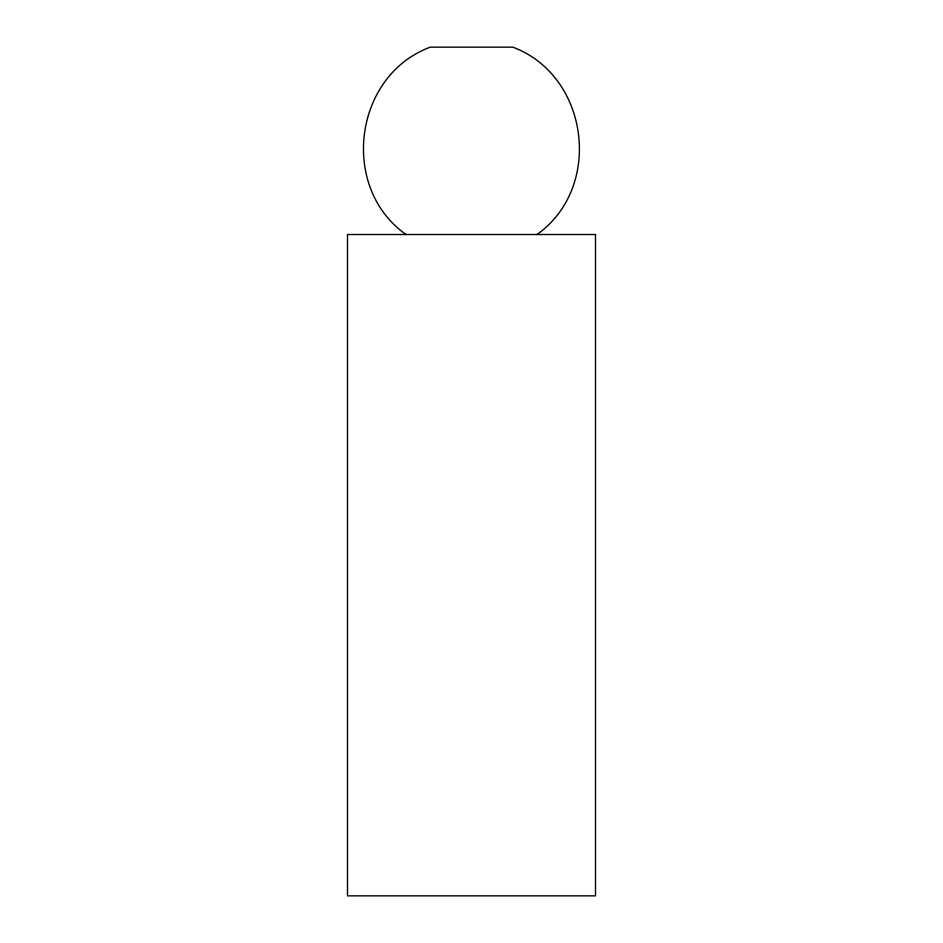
<?xml version="1.0" encoding="UTF-8"?>
<svg xmlns="http://www.w3.org/2000/svg" width="943" height="943" viewBox="0 0 943 943"><rect width="100%" height="100%" fill="white"/><g stroke="black" fill="none" stroke-linecap="round" stroke-linejoin="round"><path stroke-width="1.41" d="M536.956 234.512C603.343 187.563 589.257 75.864 512.839 47.15L430.291 47.15C353.625 75.57 339.409 187.692 406.044 234.512M595.505 234.512L347.495 234.512L347.495 895.85L595.505 895.85L595.505 234.512"/></g></svg>
